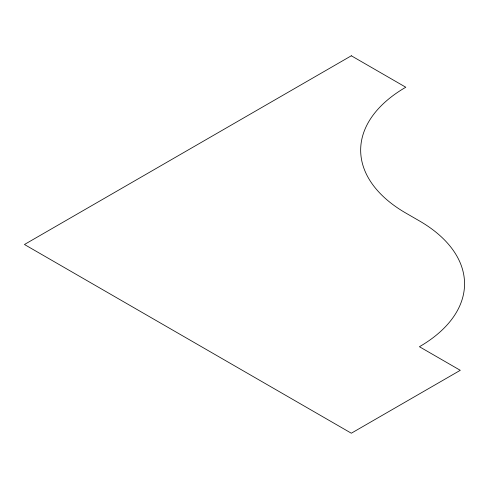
<?xml version="1.0" encoding="UTF-8"?>
<svg xmlns="http://www.w3.org/2000/svg" width="489" height="489" viewBox="0 0 489 489"><rect width="100%" height="100%" fill="white"/><g stroke="black" fill="none" stroke-linecap="round" stroke-linejoin="round"><path stroke-width="0.73" d="M351.322 55.783L24.45 244.5L351.322 433.217L460.277 370.314L419.421 346.719A154.09 88.961 0 0 0 419.421 220.912L405.797 213.045A154.09 88.961 0 0 1 405.797 87.238L351.322 55.783"/></g></svg>
